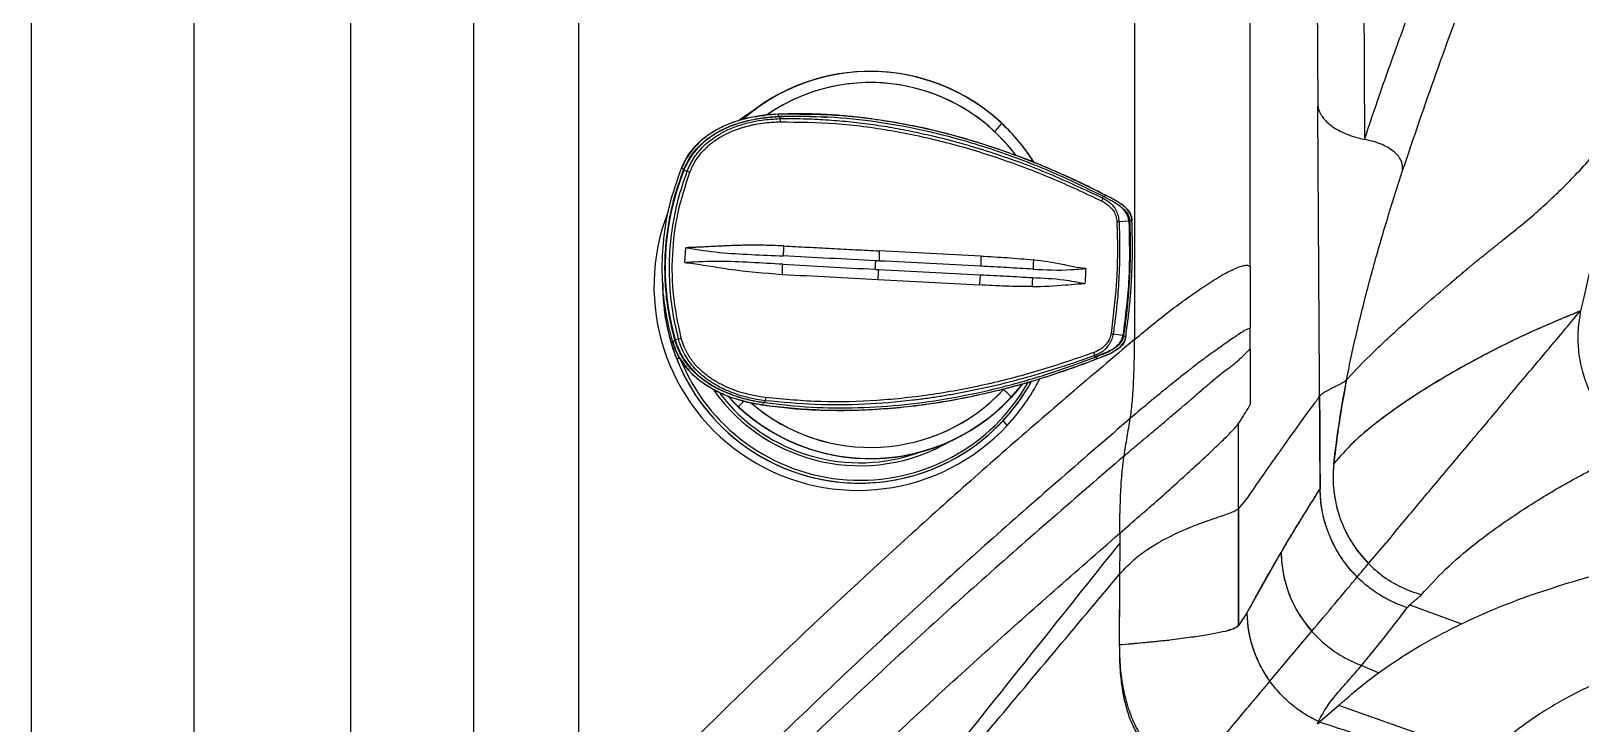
# Model space of a CAD drawing. Extents: x 400 to 501, y 484 to 634.
# Drawn here: x 400.3 to 412.95, y 530.14 to 535.79 of the extents above; entities that cross this region are included whole.
import ezdxf

# ---------------------------------------------------------------- set-up
doc = ezdxf.new("R2010")
doc.units = 0
doc.header["$MEASUREMENT"] = 0
doc.layers.add('1', color=4, linetype='Continuous')
doc.layers.add('DIM', color=3, linetype='Continuous')
doc.layers.add('GEOMETRY', color=3, linetype='Continuous', lineweight=25)

# ---------------------------------------------------------------- blocks, each defined once
blk = doc.blocks.new('2026 GRANDEE')
at = {"layer": '1', "color": 4, "ltscale": 16}
blk.add_line((-50.123, -3), (-50.123, -88.174), dxfattribs=at)
at = {"layer": 'GEOMETRY'}
for p, q in [((-48.791, -86.292), (-48.791, -4.882)), ((-44.237, -61.704), (-44.344, -61.774)), ((-44.017, -61.75), (-44.017, -61.748)), ((-44.012, -61.764), (-44.017, -61.75)), ((-42.203, -61.803), (-42.203, -61.803)), ((-44.797, -62.184), (-44.77, -62.193)), ((-41.38, -62.412), (-41.378, -62.399)), ((-41.378, -62.399), (-41.378, -62.397)), ((-41.167, -62.601), (-41.247, -62.605)), ((-44.788, -62.937), (-44.781, -62.817)), ((-44.869, -63.566), (-44.841, -63.559)), ((-41.295, -63.518), (-41.215, -63.531)), ((-44.856, -63.723), (-44.83, -63.715)), ((-41.447, -63.696), (-41.447, -63.71)), ((-41.447, -63.71), (-41.447, -63.711)), ((-42.126, -64.034), (-42.036, -63.93)), ((-42.034, -63.927), (-42.125, -64.035)), ((-44.435, -64.03), (-44.354, -64.112)), ((-44.354, -64.113), (-44.434, -64.032)), ((-44.139, -64.079), (-44.133, -64.064)), ((-44.139, -64.079), (-44.139, -64.08)), ((-42.125, -64.035), (-42.126, -64.034)), ((-44.354, -64.112), (-44.354, -64.113)), ((-42.16, -64.267), (-42.192, -64.226))]:
    blk.add_line(p, q, dxfattribs=at)
at = {"layer": 'GEOMETRY', "ltscale": 16}
for p, q in [((-47.516, -49.928), (-47.516, -85.557)), ((-40.177, -62.971), (-40.177, -54.253)), ((-41.12, -54.421), (-41.12, -63.564)), ((-46.512, -55.235), (-46.512, -68.185)), ((-45.656, -55.265), (-45.656, -67.042)), ((-39.642, -58.766), (-39.625, -61.665)), ((-39.263, -58.748), (-39.245, -61.933)), ((-39.625, -61.701), (-39.625, -61.665)), ((-39.607, -64.779), (-39.625, -61.701)), ((-39.624, -61.672), (-39.624, -61.701)), ((-40.177, -62.971), (-40.177, -63.472)), ((-40.177, -63.642), (-40.177, -63.472)), ((-40.177, -63.642), (-40.177, -64.096)), ((-39.254, -63.748), (-39.171, -63.667)), ((-39.391, -63.894), (-39.254, -63.748)), ((-39.623, -64.045), (-39.611, -64.028)), ((-40.274, -65.9), (-40.272, -64.249)), ((-40.273, -64.945), (-40.274, -65.9)), ((-40.273, -64.945), (-40.212, -64.875)), ((-41.242, -65.145), (-41.245, -66.056)), ((-39.212, -65.392), (-39.069, -65.222)), ((-39.001, -65.14), (-39.069, -65.222)), ((-40.202, -65.79), (-39.926, -65.299)), ((-41.243, -65.479), (-41.245, -66.056)), ((-38.875, -65.729), (-38.852, -65.737)), ((-38.852, -65.737), (-38.453, -65.883)), ((-40.202, -65.79), (-40.272, -65.896)), ((-40.017, -66.351), (-39.675, -65.944)), ((-39.132, -66.284), (-39.041, -66.22)), ((-39.455, -66.548), (-39.611, -66.685)), ((-38.264, -66.97), (-39.455, -66.548)), ((-39.629, -66.7), (-39.621, -66.68)), ((-39.629, -66.7), (-39.611, -66.685)), ((-39.611, -66.685), (-39.621, -66.68))]:
    blk.add_line(p, q, dxfattribs=at)
at = {"layer": 'GEOMETRY', "flags": 128}
for points in [[(-42.093, -62.057), (-42.16, -61.975), (-42.262, -61.87)], [(-41.141, -62.593), (-41.141, -62.593), (-41.142, -62.593), (-41.144, -62.593), (-41.146, -62.593), (-41.149, -62.593), (-41.153, -62.594), (-41.157, -62.594), (-41.161, -62.594)]]:
    blk.add_lwpolyline(points, dxfattribs=at)
at = {"layer": 'GEOMETRY', "ltscale": 16, "flags": 128}
blk.add_lwpolyline([(-39.132, -66.284), (-39.2, -66.254), (-39.269, -66.223)], dxfattribs=at)
at = {"layer": 'GEOMETRY'}
for centre, radius, start, end in [((-43.279, -62.954), 1.575, 46.9486, 131.2164), ((-43.278, -62.954), 1.575, 46.9485, 131.0244), ((-43.278, -62.954), 1.575, 31.7883, 130.9923), ((-43.278, -62.955), 1.576, 31.9768, 130.7987), ((-43.275, -62.954), 1.484, 46.9479, 124.7525), ((-43.275, -62.954), 1.484, 36.9759, 124.6768), ((-44.112, -61.745), 0.0864, 358.1553, 12.3071), ((-43.791, -61.782), 0.222, 175.4065, 181.9803), ((-42.932, -61.224), 0.931, 316.0395, 321.5026), ((-43.281, -62.957), 1.579, 32.2862, 46.9594), ((-43.28, -62.957), 1.578, 32.3048, 46.9594), ((-42.809, -62.981), 2.141, 158.1553, 195.8529), ((-44.904, -62.432), 0.277, 67.0583, 71.6763), ((-44.844, -62.453), 0.27, 69.1729, 74.0469), ((-41.44, -62.406), 0.0605, 330.1368, 354.9044), ((-41.436, -62.362), 0.0803, 329.3437, 342.5904), ((-43.377, -63.131), 1.664, 158.4726, 316.9918), ((-41.251, -62.991), 0.386, 89.5147, 92.0717), ((-43.365, -63.132), 1.604, 178.8797, 317.0164), ((-43.361, -63.13), 1.608, 179.3574, 201.6372), ((-44.978, -63.208), 0.38, 283.2473, 286.615), ((-44.895, -63.266), 0.298, 280.4002, 284.8222), ((-41.251, -63.084), 0.437, 261.8887, 264.1502), ((-43.365, -63.133), 1.603, 201.5976, 331.1581), ((-43.361, -63.133), 1.58, 201.5974, 330.512), ((-41.508, -63.695), 0.0607, 359.0079, 23.8129), ((-41.506, -63.739), 0.0783, 11.0743, 24.7236), ((-43.361, -63.133), 1.461, 215.3119, 300.4066), ((-43.278, -62.961), 1.576, 226.9534, 322.094), ((-43.278, -62.961), 1.575, 226.9534, 322.0719), ((-43.275, -62.961), 1.484, 229.2149, 317.1352), ((-43.275, -62.961), 1.484, 229.275, 317.0558), ((-43.368, -63.131), 1.606, 317.0405, 331.0567), ((-42.853, -64.708), 0.991, 42.7816, 47.9027), ((-43.379, -63.131), 1.666, 317.0406, 332.8758), ((-43.362, -63.133), 1.437, 217.3949, 290.2512), ((-43.279, -62.961), 1.575, 222.4803, 317.0531), ((-43.278, -62.961), 1.575, 222.5098, 317.0531), ((-44.88, -63.537), 0.78, 312.4577, 317.1077), ((-44.237, -64.073), 0.0891, 341.9275, 355.7238), ((-43.909, -64.07), 0.224, 172.0484, 178.5997)]:
    blk.add_arc(centre, radius, start, end, dxfattribs=at)
at = {"layer": 'GEOMETRY', "ltscale": 16}
for points, knots in [([(-37.479, -63.33), (-37.376, -62.875), (-37.17, -61.962), (-36.814, -60.596), (-36.424, -59.225), (-36.134, -58.316), (-35.988, -57.859)], [0, 0, 0, 0, 0.246376, 0.49506, 0.746216, 1, 1, 1, 1]), ([(-39.245, -61.933), (-39.204, -61.813), (-39.12, -61.562), (-38.986, -61.187), (-38.847, -60.807), (-38.707, -60.432), (-38.566, -60.056), (-38.425, -59.68), (-38.284, -59.304), (-38.191, -59.051), (-38.145, -58.925)], [0, 0, 0, 0, 0.11834, 0.248196, 0.37289, 0.497828, 0.623038, 0.748491, 0.874155, 1, 1, 1, 1]), ([(-38.934, -62.188), (-38.844, -61.923), (-38.662, -61.388), (-38.364, -60.587), (-38.057, -59.776), (-37.856, -59.229), (-37.755, -58.954)], [0, 0, 0, 0, 0.244022, 0.49252, 0.744723, 1, 1, 1, 1]), ([(-39.625, -61.665), (-39.625, -61.665), (-39.625, -61.666), (-39.625, -61.668), (-39.624, -61.67), (-39.624, -61.672), (-39.624, -61.672)], [0, 0, 0, 0, 0.0280821, 0.254245, 0.8869372, 1, 1, 1, 1]), ([(-39.624, -61.672), (-39.621, -61.682), (-39.617, -61.7), (-39.604, -61.725), (-39.588, -61.75), (-39.568, -61.776), (-39.542, -61.801), (-39.507, -61.829), (-39.46, -61.858), (-39.398, -61.888), (-39.327, -61.915), (-39.272, -61.927), (-39.245, -61.933)], [0, 0, 0, 0, 0.090925, 0.16776, 0.239129, 0.33013, 0.41422, 0.49143, 0.622007, 0.742422, 0.869851, 1, 1, 1, 1]), ([(-38.934, -62.188), (-38.934, -62.162), (-38.933, -62.111), (-38.983, -62.049), (-39.043, -62.005), (-39.101, -61.975), (-39.168, -61.95), (-39.219, -61.939), (-39.245, -61.933)], [0, 0, 0, 0, 0.251249, 0.49726, 0.62168, 0.744233, 0.871993, 1, 1, 1, 1]), ([(-39.171, -63.667), (-39.142, -63.638), (-39.083, -63.582), (-38.988, -63.494), (-38.885, -63.402), (-38.75, -63.282), (-38.633, -63.181), (-38.543, -63.105), (-38.516, -63.082), (-38.488, -63.058), (-38.46, -63.035), (-38.432, -63.011), (-38.408, -62.99), (-38.385, -62.972), (-38.365, -62.954), (-38.342, -62.935), (-38.316, -62.914), (-38.287, -62.891), (-38.259, -62.869), (-38.232, -62.847), (-38.204, -62.825), (-38.172, -62.799), (-38.137, -62.771), (-38.073, -62.72), (-37.978, -62.644), (-37.854, -62.539), (-37.729, -62.427), (-37.604, -62.306), (-37.474, -62.172), (-37.383, -62.069), (-37.337, -62.017)], [0, 0, 0, 0, 0.071265, 0.141127, 0.210385, 0.282792, 0.406257, 0.422062, 0.437782, 0.453417, 0.468966, 0.484427, 0.4998, 0.509541, 0.520699, 0.533274, 0.547263, 0.562723, 0.579317, 0.590399, 0.605992, 0.622693, 0.641016, 0.658852, 0.719839, 0.781185, 0.835923, 0.890603, 0.94536, 1, 1, 1, 1]), ([(-39.495, -64.576), (-39.479, -64.446), (-39.446, -64.185), (-39.373, -63.791), (-39.284, -63.395), (-39.18, -62.996), (-39.064, -62.594), (-38.978, -62.325), (-38.934, -62.188)], [0, 0, 0, 0, 0.15908, 0.321749, 0.489048, 0.654771, 0.8245, 1, 1, 1, 1]), ([(-41.12, -63.564), (-41.072, -63.524), (-40.976, -63.444), (-40.832, -63.331), (-40.689, -63.226), (-40.55, -63.129), (-40.441, -63.06), (-40.36, -63.015), (-40.304, -62.987), (-40.256, -62.968), (-40.218, -62.959), (-40.19, -62.959), (-40.181, -62.967), (-40.177, -62.971)], [0, 0, 0, 0, 0.117682, 0.235401, 0.352702, 0.471518, 0.595681, 0.661777, 0.72982, 0.796525, 0.863133, 0.930874, 1, 1, 1, 1]), ([(-37.479, -63.33), (-37.627, -63.392), (-37.924, -63.515), (-38.321, -63.716), (-38.655, -63.906), (-38.929, -64.082), (-39.15, -64.242), (-39.345, -64.405), (-39.445, -64.519), (-39.495, -64.576)], [0, 0, 0, 0, 0.165662, 0.3313973, 0.497775, 0.6229146, 0.748246, 0.8739924, 1, 1, 1, 1]), ([(-37.483, -63.332), (-37.631, -63.393), (-37.927, -63.517), (-38.324, -63.718), (-38.657, -63.907), (-38.93, -64.083), (-39.151, -64.243), (-39.345, -64.405), (-39.445, -64.519), (-39.495, -64.576)], [0, 0, 0, 0, 0.1656537, 0.331392, 0.4977728, 0.6229139, 0.7482455, 0.8739926, 1, 1, 1, 1]), ([(-39.001, -65.14), (-38.961, -65.093), (-38.882, -64.999), (-38.753, -64.845), (-38.615, -64.681), (-38.468, -64.506), (-38.323, -64.333), (-38.182, -64.165), (-38.046, -64.002), (-37.919, -63.851), (-37.803, -63.713), (-37.702, -63.593), (-37.599, -63.47), (-37.523, -63.379), (-37.489, -63.338)], [0, 0, 0, 0, 0.113846, 0.225204, 0.337166, 0.45139, 0.560358, 0.644789, 0.727541, 0.811842, 0.859514, 0.909936, 0.95917, 1, 1, 1, 1]), ([(-37, -64.438), (-37.043, -64.41), (-37.131, -64.354), (-37.245, -64.242), (-37.343, -64.112), (-37.421, -63.966), (-37.474, -63.809), (-37.501, -63.647), (-37.505, -63.485), (-37.487, -63.381), (-37.479, -63.33)], [0, 0, 0, 0, 0.121643, 0.246332, 0.373047, 0.500703, 0.628227, 0.754548, 0.878708, 1, 1, 1, 1]), ([(-40.177, -63.472), (-40.186, -63.475), (-40.205, -63.48), (-40.271, -63.522), (-40.36, -63.584), (-40.454, -63.651), (-40.534, -63.707), (-40.608, -63.763), (-40.69, -63.826), (-40.788, -63.904), (-40.902, -63.997), (-41.029, -64.101), (-41.114, -64.173), (-41.156, -64.209)], [0, 0, 0, 0, 0.109347, 0.220685, 0.341253, 0.465505, 0.531855, 0.598691, 0.66643, 0.733047, 0.822451, 0.912099, 1, 1, 1, 1]), ([(-41.12, -63.564), (-41.471, -63.861), (-42.169, -64.455), (-43.189, -65.37), (-44.184, -66.299), (-44.825, -66.936), (-45.144, -67.253)], [0, 0, 0, 0, 0.25257, 0.503557, 0.752765, 1, 1, 1, 1]), ([(-41.206, -64.515), (-41.198, -64.509), (-41.182, -64.494), (-41.154, -64.471), (-41.122, -64.444), (-41.084, -64.412), (-41.045, -64.379), (-41.011, -64.35), (-40.99, -64.333), (-40.968, -64.314), (-40.938, -64.289), (-40.896, -64.254), (-40.853, -64.217), (-40.811, -64.181), (-40.77, -64.147), (-40.732, -64.115), (-40.696, -64.084), (-40.662, -64.055), (-40.628, -64.025), (-40.591, -63.993), (-40.556, -63.963), (-40.525, -63.937), (-40.499, -63.914), (-40.474, -63.893), (-40.436, -63.862), (-40.393, -63.826), (-40.357, -63.802), (-40.323, -63.777), (-40.29, -63.75), (-40.262, -63.724), (-40.235, -63.699), (-40.211, -63.675), (-40.19, -63.654), (-40.181, -63.647), (-40.177, -63.642)], [0, 0, 0, 0, 0.012939, 0.028239, 0.045916, 0.066012, 0.091742, 0.110895, 0.123381, 0.1271, 0.148686, 0.174627, 0.199261, 0.224688, 0.249948, 0.272879, 0.296504, 0.31824, 0.340568, 0.367134, 0.397303, 0.418712, 0.439362, 0.463872, 0.485702, 0.546263, 0.607604, 0.669644, 0.735845, 0.78768, 0.836789, 0.899169, 0.947026, 1, 1, 1, 1]), ([(-39.611, -64.028), (-39.607, -64.023), (-39.599, -64.013), (-39.573, -63.995), (-39.542, -63.977), (-39.51, -63.96), (-39.48, -63.946), (-39.451, -63.932), (-39.434, -63.923), (-39.426, -63.919)], [0, 0, 0, 0, 0.174393, 0.329472, 0.497635, 0.623162, 0.748823, 0.874462, 1, 1, 1, 1]), ([(-39.391, -63.894), (-39.405, -63.967), (-39.433, -64.119), (-39.468, -64.347), (-39.486, -64.5), (-39.495, -64.576)], [0, 0, 0, 0, 0.326478, 0.670854, 1, 1, 1, 1]), ([(-39.426, -63.919), (-39.419, -63.914), (-39.403, -63.906), (-39.395, -63.898), (-39.391, -63.894)], [0, 0, 0, 0, 0.50022, 1, 1, 1, 1]), ([(-40.272, -64.249), (-40.256, -64.225), (-40.225, -64.176), (-40.193, -64.124), (-40.177, -64.096)], [0, 0, 0, 0, 0.4849778, 1, 1, 1, 1]), ([(-39.934, -64.476), (-39.882, -64.403), (-39.804, -64.293), (-39.71, -64.164), (-39.658, -64.093), (-39.632, -64.058), (-39.623, -64.045)], [0, 0, 0, 0, 0.4999997, 0.7499999, 0.9076529, 1, 1, 1, 1]), ([(-39.611, -64.028), (-39.611, -64.028), (-39.611, -64.028), (-39.611, -64.029), (-39.611, -64.031), (-39.611, -64.039), (-39.611, -64.07), (-39.61, -64.193), (-39.609, -64.435), (-39.608, -64.654), (-39.607, -64.779)], [0, 0, 0, 0, 0.000079, 0.000679, 0.002322, 0.008503, 0.032441, 0.126623, 0.500213, 1, 1, 1, 1]), ([(-41.156, -64.209), (-41.53, -64.532), (-42.277, -65.176), (-43.362, -66.171), (-44.416, -67.182), (-45.092, -67.876), (-45.428, -68.222)], [0, 0, 0, 0, 0.25315, 0.504362, 0.753395, 1, 1, 1, 1]), ([(-41.242, -65.145), (-41.187, -65.097), (-41.078, -65.003), (-40.921, -64.865), (-40.773, -64.733), (-40.637, -64.609), (-40.512, -64.494), (-40.421, -64.407), (-40.359, -64.346), (-40.326, -64.312), (-40.304, -64.289), (-40.29, -64.273), (-40.279, -64.259), (-40.274, -64.252), (-40.272, -64.249)], [0, 0, 0, 0, 0.125763, 0.249573, 0.369026, 0.487338, 0.606234, 0.728026, 0.792609, 0.857441, 0.891582, 0.926112, 0.962306, 1, 1, 1, 1]), ([(-40.212, -64.875), (-40.165, -64.807), (-40.096, -64.706), (-40.015, -64.591), (-39.972, -64.53), (-39.95, -64.499), (-39.939, -64.483), (-39.935, -64.478), (-39.934, -64.476)], [0, 0, 0, 0, 0.5, 0.75, 0.875, 0.961538, 0.986779, 1, 1, 1, 1]), ([(-38.781, -65.647), (-38.718, -65.577), (-38.592, -65.438), (-38.348, -65.23), (-38.066, -65.024), (-37.747, -64.821), (-37.397, -64.622), (-37.132, -64.5), (-37, -64.438)], [0, 0, 0, 0, 0.166818, 0.333943, 0.501105, 0.668042, 0.834308, 1, 1, 1, 1]), ([(-41.206, -64.515), (-41.595, -64.851), (-42.369, -65.52), (-43.496, -66.553), (-44.59, -67.601), (-45.292, -68.322), (-45.641, -68.68)], [0, 0, 0, 0, 0.253181, 0.504368, 0.753366, 1, 1, 1, 1]), ([(-39.495, -64.576), (-39.497, -64.598), (-39.502, -64.644), (-39.502, -64.716), (-39.496, -64.806), (-39.479, -64.909), (-39.447, -65.02), (-39.404, -65.122), (-39.334, -65.253), (-39.261, -65.336), (-39.212, -65.392)], [0, 0, 0, 0, 0.075488, 0.15556, 0.240216, 0.379923, 0.503617, 0.629707, 0.751866, 1, 1, 1, 1]), ([(-39.495, -64.576), (-39.498, -64.605), (-39.503, -64.663), (-39.501, -64.751), (-39.491, -64.837), (-39.473, -64.931), (-39.443, -65.032), (-39.397, -65.137), (-39.341, -65.235), (-39.273, -65.328), (-39.194, -65.413), (-39.089, -65.502), (-38.953, -65.588), (-38.838, -65.627), (-38.781, -65.647)], [0, 0, 0, 0, 0.06296, 0.125245, 0.187382, 0.248241, 0.331674, 0.412891, 0.49191, 0.575554, 0.658134, 0.739671, 0.870492, 1, 1, 1, 1]), ([(-39.607, -64.779), (-39.61, -64.784), (-39.618, -64.797), (-39.63, -64.816), (-39.645, -64.84), (-39.661, -64.864), (-39.674, -64.886), (-39.686, -64.904), (-39.697, -64.922), (-39.714, -64.949), (-39.736, -64.984), (-39.761, -65.025), (-39.794, -65.077), (-39.833, -65.142), (-39.879, -65.22), (-39.91, -65.273), (-39.926, -65.299)], [0, 0, 0, 0, 0.033, 0.0718, 0.1164, 0.172855, 0.216726, 0.244538, 0.278844, 0.322193, 0.406606, 0.482338, 0.563347, 0.709359, 0.853707, 1, 1, 1, 1]), ([(-39.607, -64.779), (-39.66, -64.863), (-39.767, -65.031), (-39.873, -65.21), (-39.926, -65.299)], [0, 0, 0, 0, 0.501263, 1, 1, 1, 1]), ([(-39.304, -65.502), (-39.33, -65.475), (-39.377, -65.425), (-39.436, -65.343), (-39.484, -65.263), (-39.525, -65.178), (-39.558, -65.091), (-39.584, -64.995), (-39.603, -64.891), (-39.605, -64.817), (-39.607, -64.779)], [0, 0, 0, 0, 0.139212, 0.255353, 0.378599, 0.486827, 0.606323, 0.724305, 0.856424, 1, 1, 1, 1]), ([(-38.896, -65.752), (-38.905, -65.749), (-38.923, -65.743), (-38.953, -65.732), (-38.984, -65.719), (-39.018, -65.704), (-39.052, -65.687), (-39.09, -65.667), (-39.137, -65.638), (-39.197, -65.597), (-39.258, -65.547), (-39.317, -65.491), (-39.368, -65.434), (-39.423, -65.363), (-39.475, -65.28), (-39.522, -65.186), (-39.555, -65.098), (-39.579, -65.016), (-39.595, -64.938), (-39.605, -64.859), (-39.606, -64.806), (-39.607, -64.779)], [0, 0, 0, 0, 0.022185, 0.046587, 0.073206, 0.102043, 0.133097, 0.162152, 0.205123, 0.26201, 0.332535, 0.387542, 0.451943, 0.510628, 0.597206, 0.678274, 0.753832, 0.815498, 0.876047, 0.937741, 1, 1, 1, 1]), ([(-41.243, -65.479), (-41.199, -65.433), (-41.133, -65.362), (-41.027, -65.284), (-40.945, -65.231), (-40.861, -65.185), (-40.78, -65.145), (-40.701, -65.109), (-40.617, -65.076), (-40.532, -65.045), (-40.451, -65.017), (-40.382, -64.994), (-40.329, -64.975), (-40.29, -64.958), (-40.279, -64.949), (-40.273, -64.945)], [0, 0, 0, 0, 0.119642, 0.183026, 0.249358, 0.310823, 0.374676, 0.436352, 0.499791, 0.582194, 0.665168, 0.749922, 0.831483, 0.913962, 1, 1, 1, 1]), ([(-46.481, -73.38), (-46.477, -73.244), (-46.47, -72.972), (-46.411, -72.569), (-46.317, -72.172), (-46.189, -71.784), (-46.027, -71.409), (-45.834, -71.048), (-45.614, -70.704), (-45.444, -70.491), (-45.359, -70.384), (-43.987, -68.666), (-42.614, -66.947), (-41.242, -65.229)], [0, 0, 0, 0, 0.124849, 0.249573, 0.374369, 0.499324, 0.624442, 0.749662, 0.874886, 1, 1, 1, 3.021176, 3.021176, 3.021176, 3.021176]), ([(-45.308, -68.993), (-44.987, -68.663), (-44.342, -68), (-43.338, -67.032), (-42.306, -66.076), (-41.597, -65.456), (-41.242, -65.145)], [0, 0, 0, 0, 0.246554, 0.495561, 0.746795, 1, 1, 1, 1]), ([(-39.926, -65.299), (-39.972, -65.378), (-40.064, -65.536), (-40.156, -65.705), (-40.202, -65.79)], [0, 0, 0, 0, 0.4993, 1, 1, 1, 1]), ([(-39.926, -65.299), (-39.922, -65.358), (-39.914, -65.475), (-39.863, -65.645), (-39.786, -65.805), (-39.712, -65.898), (-39.675, -65.944)], [0, 0, 0, 0, 0.250004, 0.500003, 0.750001, 1, 1, 1, 1]), ([(-39.926, -65.299), (-39.923, -65.349), (-39.917, -65.448), (-39.88, -65.594), (-39.822, -65.734), (-39.744, -65.863), (-39.648, -65.979), (-39.534, -66.08), (-39.408, -66.164), (-39.315, -66.204), (-39.269, -66.223)], [0, 0, 0, 0, 0.125002, 0.250002, 0.375001, 0.5, 0.624999, 0.749998, 0.874998, 1, 1, 1, 1]), ([(-37.883, -65.647), (-37.77, -65.61), (-37.544, -65.534), (-37.175, -65.437), (-36.911, -65.384), (-36.778, -65.357)], [0, 0, 0, 0, 0.331976, 0.665568, 1, 1, 1, 1]), ([(-45.359, -70.384), (-45.033, -69.996), (-44.37, -69.205), (-43.358, -67.999), (-42.312, -66.753), (-41.603, -65.908), (-41.243, -65.479)], [0, 0, 0, 0, 0.237503, 0.483333, 0.737496, 1, 1, 1, 1]), ([(-39.304, -65.502), (-39.289, -65.484), (-39.275, -65.467), (-39.258, -65.447), (-39.258, -65.446), (-39.257, -65.445), (-39.249, -65.436), (-39.233, -65.417), (-39.219, -65.4), (-39.212, -65.392)], [0, 0, 0, 0, 0.513515, 0.513782, 0.516004, 0.522279, 0.546184, 0.762927, 1, 1, 1, 1]), ([(-39.675, -65.944), (-39.612, -65.869), (-39.518, -65.757), (-39.406, -65.624), (-39.349, -65.555), (-39.318, -65.519), (-39.308, -65.507), (-39.304, -65.502)], [0, 0, 0, 0, 0.5, 0.75, 0.916687, 0.968765, 1, 1, 1, 1]), ([(-38.896, -65.752), (-38.893, -65.748), (-38.887, -65.74), (-38.879, -65.733), (-38.875, -65.729)], [0, 0, 0, 0, 0.464738, 1, 1, 1, 1]), ([(-38.781, -65.647), (-38.785, -65.652), (-38.794, -65.661), (-38.809, -65.674), (-38.826, -65.688), (-38.844, -65.702), (-38.861, -65.716), (-38.87, -65.725), (-38.875, -65.729)], [0, 0, 0, 0, 0.155275, 0.31696, 0.493604, 0.67444, 0.843052, 1, 1, 1, 1]), ([(-38.453, -65.883), (-38.363, -65.841), (-38.183, -65.758), (-37.984, -65.684), (-37.883, -65.647)], [0, 0, 0, 0, 0.497776, 1, 1, 1, 1]), ([(-40.017, -66.351), (-40.044, -66.309), (-40.099, -66.224), (-40.156, -66.085), (-40.193, -65.939), (-40.199, -65.84), (-40.202, -65.79)], [0, 0, 0, 0, 0.249999, 0.499998, 0.749997, 1, 1, 1, 1]), ([(-39.621, -66.68), (-39.663, -66.658), (-39.746, -66.615), (-39.858, -66.529), (-39.958, -66.43), (-40.043, -66.318), (-40.112, -66.195), (-40.162, -66.065), (-40.194, -65.929), (-40.2, -65.836), (-40.202, -65.79)], [0, 0, 0, 0, 0.125001, 0.250001, 0.375, 0.5, 0.625, 0.749999, 0.874999, 1, 1, 1, 1]), ([(-39.269, -66.223), (-39.203, -66.144), (-39.073, -65.984), (-38.955, -65.829), (-38.896, -65.752)], [0, 0, 0, 0, 0.497963, 1, 1, 1, 1]), ([(-34.9, -65.819), (-35.071, -65.832), (-35.415, -65.857), (-35.895, -65.928), (-36.348, -66.021), (-36.769, -66.137), (-37.157, -66.276), (-37.507, -66.435), (-37.823, -66.614), (-37.999, -66.749), (-38.087, -66.817)], [0, 0, 0, 0, 0.122478, 0.245718, 0.369693, 0.494384, 0.619777, 0.745851, 0.8726, 1, 1, 1, 1]), ([(-40.274, -65.9), (-40.279, -65.904), (-40.288, -65.913), (-40.318, -65.926), (-40.368, -65.942), (-40.448, -65.96), (-40.566, -65.981), (-40.709, -66.001), (-40.873, -66.021), (-41.054, -66.04), (-41.181, -66.051), (-41.245, -66.056)], [0, 0, 0, 0, 0.076745, 0.155218, 0.23502, 0.358173, 0.483863, 0.610885, 0.73863, 0.867653, 1, 1, 1, 1]), ([(-40.274, -65.9), (-40.279, -65.905), (-40.288, -65.913), (-40.319, -65.927), (-40.345, -65.936), (-40.367, -65.942), (-40.369, -65.942)], [0, 0, 0, 0, 0.319629, 0.637016, 0.954897, 1, 1, 1, 1]), ([(-39.041, -66.22), (-38.951, -66.161), (-38.77, -66.042), (-38.559, -65.936), (-38.453, -65.883)], [0, 0, 0, 0, 0.499124, 1, 1, 1, 1]), ([(-40.841, -66.018), (-40.847, -66.019), (-40.91, -66.026), (-41.047, -66.039), (-41.179, -66.05), (-41.245, -66.056)], [0, 0, 0, 0, 0.051292, 0.522185, 1, 1, 1, 1]), ([(-41.245, -66.056), (-41.244, -66.118), (-41.241, -66.238), (-41.217, -66.411), (-41.176, -66.571), (-41.116, -66.718), (-41.039, -66.851), (-40.943, -66.97), (-40.829, -67.076), (-40.741, -67.132), (-40.696, -67.161)], [0, 0, 0, 0, 0.143413, 0.277035, 0.403829, 0.524523, 0.642303, 0.758653, 0.877316, 1, 1, 1, 1]), ([(-41.245, -66.056), (-41.244, -66.117), (-41.243, -66.236), (-41.226, -66.408), (-41.194, -66.558), (-41.15, -66.686), (-41.096, -66.793), (-41.027, -66.892), (-40.946, -66.98), (-40.852, -67.059), (-40.749, -67.13), (-40.636, -67.196), (-40.505, -67.262), (-40.352, -67.329), (-40.178, -67.397), (-40.058, -67.44), (-39.997, -67.462)], [0, 0, 0, 0, 0.0884697, 0.171591, 0.2507717, 0.3094785, 0.3671647, 0.4245822, 0.4826243, 0.5403135, 0.6028649, 0.6631706, 0.7297968, 0.8152974, 0.9052216, 1, 1, 1, 1]), ([(-39.621, -66.68), (-39.598, -66.638), (-39.551, -66.553), (-39.46, -66.44), (-39.363, -66.331), (-39.3, -66.259), (-39.269, -66.223)], [0, 0, 0, 0, 0.25044, 0.500545, 0.749479, 1, 1, 1, 1]), ([(-40.692, -67.156), (-40.629, -67.081), (-40.505, -66.933), (-40.339, -66.735), (-40.207, -66.578), (-40.119, -66.473), (-40.076, -66.422), (-40.052, -66.393), (-40.028, -66.365), (-40.017, -66.351)], [0, 0, 0, 0, 0.1277811, 0.249611, 0.3701999, 0.4958858, 0.6640678, 0.8348347, 1, 1, 1, 1]), ([(-39.455, -66.548), (-39.454, -66.547), (-39.453, -66.546), (-39.449, -66.543), (-39.437, -66.532), (-39.412, -66.511), (-39.364, -66.469), (-39.273, -66.391), (-39.189, -66.327), (-39.132, -66.284)], [0, 0, 0, 0, 0.0038243, 0.0110226, 0.0355409, 0.1250648, 0.250972, 0.5025479, 1, 1, 1, 1]), ([(-36.403, -66.508), (-36.492, -66.532), (-36.722, -66.595), (-37.055, -66.72), (-37.402, -66.879), (-37.714, -67.059), (-37.887, -67.194), (-37.974, -67.262)], [0, 0, 0, 0, 0.135286, 0.349705, 0.56531, 0.782091, 1, 1, 1, 1]), ([(-38.396, -67.086), (-38.594, -67.02), (-38.999, -66.886), (-39.404, -66.753), (-39.611, -66.685)], [0, 0, 0, 0, 0.489341, 1, 1, 1, 1])]:
    blk.add_open_spline(points, degree=3, knots=knots, dxfattribs=at)
at = {"layer": 'GEOMETRY'}
for points, knots in [([(-44.817, -62.169), (-44.8, -62.133), (-44.766, -62.06), (-44.688, -61.968), (-44.596, -61.891), (-44.492, -61.83), (-44.38, -61.786), (-44.227, -61.743), (-44.107, -61.733), (-44.028, -61.726)], [0, 0, 0, 0, 0.125364, 0.250618, 0.375619, 0.500733, 0.625628, 0.750562, 1, 1, 1, 1]), ([(-44.027, -61.728), (-44.077, -61.731), (-44.167, -61.737), (-44.286, -61.761), (-44.376, -61.787), (-44.452, -61.816), (-44.534, -61.855), (-44.632, -61.918), (-44.716, -62), (-44.779, -62.088), (-44.803, -62.142), (-44.816, -62.17)], [0, 0, 0, 0, 0.156744, 0.283216, 0.379441, 0.449922, 0.5401, 0.661698, 0.814867, 0.903449, 1, 1, 1, 1]), ([(-44.797, -62.177), (-44.779, -62.141), (-44.748, -62.074), (-44.682, -61.995), (-44.617, -61.936), (-44.551, -61.89), (-44.482, -61.852), (-44.396, -61.814), (-44.291, -61.782), (-44.163, -61.757), (-44.073, -61.751), (-44.026, -61.748)], [0, 0, 0, 0, 0.12885, 0.236202, 0.326267, 0.409989, 0.495106, 0.579884, 0.713175, 0.846094, 1, 1, 1, 1]), ([(-44.017, -61.748), (-44.064, -61.751), (-44.16, -61.758), (-44.282, -61.783), (-44.382, -61.813), (-44.456, -61.843), (-44.534, -61.883), (-44.614, -61.937), (-44.69, -62.008), (-44.753, -62.09), (-44.782, -62.152), (-44.797, -62.184)], [0, 0, 0, 0, 0.1490812, 0.3059578, 0.3942979, 0.4788401, 0.5602316, 0.6736458, 0.7827215, 0.8893083, 1, 1, 1, 1]), ([(-44.77, -62.193), (-44.766, -62.184), (-44.758, -62.164), (-44.744, -62.135), (-44.727, -62.104), (-44.707, -62.072), (-44.676, -62.031), (-44.635, -61.986), (-44.585, -61.943), (-44.54, -61.911), (-44.499, -61.886), (-44.457, -61.864), (-44.413, -61.843), (-44.365, -61.825), (-44.315, -61.809), (-44.247, -61.791), (-44.147, -61.771), (-44.062, -61.767), (-44.012, -61.764)], [0, 0, 0, 0, 0.0323399, 0.0676143, 0.1058228, 0.146961, 0.1910315, 0.2733729, 0.3441789, 0.4034439, 0.45116, 0.502431, 0.5555986, 0.6106733, 0.6676446, 0.7265135, 0.8370777, 1, 1, 1, 1]), ([(-44.748, -62.2), (-44.736, -62.172), (-44.714, -62.122), (-44.673, -62.065), (-44.644, -62.031), (-44.626, -62.013), (-44.612, -61.999), (-44.591, -61.979), (-44.559, -61.954), (-44.524, -61.929), (-44.499, -61.914), (-44.483, -61.905), (-44.466, -61.896), (-44.433, -61.879), (-44.39, -61.86), (-44.354, -61.848), (-44.332, -61.84), (-44.317, -61.836), (-44.3, -61.831), (-44.274, -61.824), (-44.244, -61.816), (-44.196, -61.807), (-44.12, -61.795), (-44.053, -61.792), (-44.013, -61.79)], [0, 0, 0, 0, 0.102946, 0.181623, 0.235979, 0.254017, 0.265956, 0.303111, 0.352165, 0.400166, 0.447134, 0.448707, 0.461785, 0.514812, 0.571845, 0.62035, 0.640541, 0.652342, 0.670413, 0.701308, 0.741807, 0.775993, 0.865222, 1, 1, 1, 1]), ([(-44.028, -61.726), (-43.874, -61.726), (-43.567, -61.725), (-43.109, -61.782), (-42.655, -61.878), (-42.21, -62.014), (-41.776, -62.181), (-41.498, -62.318), (-41.359, -62.386)], [0, 0, 0, 0, 0.165382, 0.331323, 0.49803, 0.665364, 0.832903, 1, 1, 1, 1]), ([(-41.359, -62.388), (-41.435, -62.349), (-41.572, -62.28), (-41.758, -62.197), (-41.904, -62.135), (-42.027, -62.087), (-42.181, -62.03), (-42.377, -61.964), (-42.639, -61.888), (-42.918, -61.822), (-43.151, -61.782), (-43.322, -61.759), (-43.452, -61.744), (-43.618, -61.731), (-43.813, -61.723), (-43.954, -61.726), (-44.027, -61.728)], [0, 0, 0, 0, 0.092196, 0.165435, 0.219706, 0.263261, 0.307715, 0.397265, 0.487163, 0.601567, 0.707149, 0.74163, 0.788594, 0.848311, 0.920788, 1, 1, 1, 1]), ([(-44.026, -61.748), (-43.909, -61.744), (-43.778, -61.74), (-43.649, -61.752), (-43.635, -61.753)], [0, 0, 0, 0, 0.894391, 1, 1, 1, 1]), ([(-41.378, -62.397), (-41.532, -62.322), (-41.841, -62.172), (-42.324, -61.995), (-42.785, -61.867), (-43.217, -61.788), (-43.617, -61.746), (-43.884, -61.747), (-44.017, -61.748)], [0, 0, 0, 0, 0.187062, 0.3746434, 0.5618775, 0.7084297, 0.8544129, 1, 1, 1, 1]), ([(-44.013, -61.79), (-43.861, -61.792), (-43.557, -61.795), (-43.104, -61.856), (-42.658, -61.952), (-42.222, -62.084), (-41.796, -62.243), (-41.524, -62.372), (-41.388, -62.436)], [0, 0, 0, 0, 0.166575, 0.333185, 0.499837, 0.666527, 0.833251, 1, 1, 1, 1]), ([(-44.012, -61.764), (-43.95, -61.764), (-43.825, -61.763), (-43.64, -61.772), (-43.457, -61.787), (-43.276, -61.808), (-43.097, -61.836), (-42.921, -61.87), (-42.644, -61.932), (-42.272, -62.039), (-41.814, -62.207), (-41.524, -62.344), (-41.38, -62.412)], [0, 0, 0, 0, 0.068383, 0.136054, 0.203067, 0.26946, 0.33526, 0.400486, 0.465146, 0.646215, 0.824646, 1, 1, 1, 1]), ([(-44.891, -63.578), (-44.912, -63.491), (-44.955, -63.317), (-44.978, -63.049), (-44.969, -62.765), (-44.922, -62.467), (-44.852, -62.269), (-44.817, -62.169)], [0, 0, 0, 0, 0.186997, 0.373901, 0.560651, 0.780477, 1, 1, 1, 1]), ([(-44.87, -63.572), (-44.887, -63.503), (-44.919, -63.374), (-44.945, -63.179), (-44.954, -62.991), (-44.947, -62.816), (-44.928, -62.656), (-44.9, -62.506), (-44.859, -62.345), (-44.818, -62.236), (-44.797, -62.177)], [0, 0, 0, 0, 0.1492973, 0.2819075, 0.4136689, 0.54698, 0.6499632, 0.7541526, 0.8687818, 1, 1, 1, 1]), ([(-44.841, -63.559), (-44.859, -63.483), (-44.893, -63.333), (-44.915, -63.105), (-44.916, -62.878), (-44.893, -62.649), (-44.847, -62.419), (-44.796, -62.269), (-44.77, -62.193)], [0, 0, 0, 0, 0.16769, 0.332135, 0.49348, 0.658078, 0.826864, 1, 1, 1, 1]), ([(-44.819, -63.554), (-44.843, -63.442), (-44.891, -63.217), (-44.896, -62.871), (-44.855, -62.528), (-44.784, -62.309), (-44.748, -62.2)], [0, 0, 0, 0, 0.249998, 0.499994, 0.750007, 1, 1, 1, 1]), ([(-41.388, -62.436), (-41.37, -62.446), (-41.334, -62.467), (-41.295, -62.509), (-41.271, -62.557), (-41.267, -62.589), (-41.265, -62.605)], [0, 0, 0, 0, 0.281724, 0.560129, 0.779527, 1, 1, 1, 1]), ([(-41.38, -62.412), (-41.357, -62.425), (-41.314, -62.45), (-41.274, -62.503), (-41.253, -62.555), (-41.249, -62.588), (-41.247, -62.605)], [0, 0, 0, 0, 0.322452, 0.598474, 0.799025, 1, 1, 1, 1]), ([(-41.167, -62.601), (-41.168, -62.59), (-41.171, -62.567), (-41.191, -62.524), (-41.235, -62.477), (-41.303, -62.436), (-41.352, -62.411), (-41.378, -62.397)], [0, 0, 0, 0, 0.108695, 0.221767, 0.46133, 0.720722, 1, 1, 1, 1]), ([(-41.142, -62.593), (-41.144, -62.582), (-41.146, -62.56), (-41.166, -62.516), (-41.212, -62.469), (-41.283, -62.427), (-41.334, -62.4), (-41.361, -62.387)], [0, 0, 0, 0, 0.103435, 0.213574, 0.452063, 0.713734, 1, 1, 1, 1]), ([(-41.359, -62.386), (-41.331, -62.401), (-41.285, -62.424), (-41.226, -62.46), (-41.183, -62.496), (-41.151, -62.539), (-41.144, -62.575), (-41.141, -62.593)], [0, 0, 0, 0, 0.29688, 0.498166, 0.65497, 0.827543, 1, 1, 1, 1]), ([(-41.284, -62.449), (-41.283, -62.45), (-41.262, -62.461), (-41.229, -62.482), (-41.192, -62.517), (-41.168, -62.553), (-41.164, -62.579), (-41.161, -62.594)], [0, 0, 0, 0, 0.018771, 0.361158, 0.592352, 0.777817, 1, 1, 1, 1]), ([(-41.265, -62.605), (-41.262, -62.69), (-41.258, -62.86), (-41.269, -63.165), (-41.296, -63.383), (-41.312, -63.516)], [0, 0, 0, 0, 0.280023, 0.560051, 1, 1, 1, 1]), ([(-41.247, -62.605), (-41.246, -62.642), (-41.242, -62.726), (-41.242, -62.865), (-41.246, -63.037), (-41.258, -63.218), (-41.276, -63.384), (-41.289, -63.478), (-41.295, -63.518)], [0, 0, 0, 0, 0.122705, 0.274469, 0.455296, 0.686948, 0.868512, 1, 1, 1, 1]), ([(-41.167, -62.601), (-41.163, -62.756), (-41.156, -63.068), (-41.196, -63.376), (-41.215, -63.531)], [0, 0, 0, 0, 0.499974, 1, 1, 1, 1]), ([(-41.161, -62.594), (-41.16, -62.613), (-41.158, -62.663), (-41.157, -62.736), (-41.156, -62.813), (-41.157, -62.886), (-41.158, -62.958), (-41.161, -63.03), (-41.164, -63.092), (-41.168, -63.151), (-41.172, -63.206), (-41.177, -63.258), (-41.182, -63.309), (-41.188, -63.366), (-41.196, -63.431), (-41.204, -63.49), (-41.209, -63.525), (-41.211, -63.538)], [0, 0, 0, 0, 0.059485, 0.15873, 0.233382, 0.302496, 0.388157, 0.463013, 0.529134, 0.587313, 0.6493, 0.703804, 0.753639, 0.811722, 0.885809, 0.959239, 1, 1, 1, 1]), ([(-41.193, -63.547), (-41.186, -63.497), (-41.173, -63.407), (-41.16, -63.285), (-41.152, -63.192), (-41.146, -63.098), (-41.14, -62.977), (-41.136, -62.803), (-41.14, -62.669), (-41.142, -62.593)], [0, 0, 0, 0, 0.158167, 0.28549, 0.381951, 0.452489, 0.579894, 0.762402, 1, 1, 1, 1]), ([(-44.77, -62.818), (-44.772, -62.817), (-44.776, -62.817), (-44.78, -62.817), (-44.781, -62.817)], [0, 0, 0, 0, 0.5, 1, 1, 1, 1]), ([(-43.983, -62.802), (-44.013, -62.801), (-44.087, -62.798), (-44.173, -62.796), (-44.242, -62.796), (-44.283, -62.797), (-44.326, -62.797), (-44.372, -62.799), (-44.42, -62.8), (-44.47, -62.802), (-44.523, -62.805), (-44.579, -62.808), (-44.635, -62.811), (-44.686, -62.813), (-44.722, -62.815), (-44.744, -62.816), (-44.756, -62.816), (-44.764, -62.816), (-44.768, -62.817), (-44.77, -62.818)], [0, 0, 0, 0, 0.117485, 0.278063, 0.327165, 0.37919, 0.434161, 0.492128, 0.553176, 0.617395, 0.68342, 0.754847, 0.831571, 0.898216, 0.948337, 0.969626, 0.982103, 0.993555, 1, 1, 1, 1]), ([(-44.77, -62.818), (-44.683, -62.832), (-44.509, -62.859), (-44.249, -62.872), (-44.075, -62.88), (-43.988, -62.884)], [0, 0, 0, 0, 0.338238, 0.670377, 1, 1, 1, 1]), ([(-43.983, -62.802), (-43.983, -62.81), (-43.984, -62.825), (-43.985, -62.847), (-43.987, -62.867), (-43.988, -62.878), (-43.988, -62.884)], [0, 0, 0, 0, 0.247871, 0.499983, 0.752103, 1, 1, 1, 1]), ([(-43.983, -62.802), (-43.918, -62.806), (-43.788, -62.812), (-43.593, -62.822), (-43.398, -62.833), (-43.268, -62.839), (-43.203, -62.842)], [0, 0, 0, 0, 0.250062, 0.50009, 0.750073, 1, 1, 1, 1]), ([(-44.788, -62.937), (-44.786, -62.937), (-44.782, -62.937), (-44.778, -62.937), (-44.776, -62.937)], [0, 0, 0, 0, 0.5, 1, 1, 1, 1]), ([(-43.991, -62.952), (-44.078, -62.947), (-44.252, -62.937), (-44.512, -62.923), (-44.688, -62.933), (-44.776, -62.937)], [0, 0, 0, 0, 0.329609, 0.661729, 1, 1, 1, 1]), ([(-44.776, -62.937), (-44.776, -62.938), (-44.773, -62.939), (-44.769, -62.94), (-44.654, -62.953), (-44.398, -63.002), (-44.14, -63.023), (-43.995, -63.034)], [0, 0, 0, 0, 0.001554, 0.010271, 0.017605, 0.445663, 1, 1, 1, 1]), ([(-43.995, -63.034), (-43.994, -63.027), (-43.993, -63.012), (-43.992, -62.99), (-43.992, -62.97), (-43.992, -62.958), (-43.991, -62.952)], [0, 0, 0, 0, 0.247915, 0.499992, 0.752096, 1, 1, 1, 1]), ([(-43.991, -62.952), (-43.866, -62.959), (-43.614, -62.972), (-43.362, -62.986), (-43.236, -62.992)], [0, 0, 0, 0, 0.4989225, 1, 1, 1, 1]), ([(-43.232, -62.923), (-43.358, -62.917), (-43.61, -62.903), (-43.862, -62.89), (-43.988, -62.884)], [0, 0, 0, 0, 0.500057, 1, 1, 1, 1]), ([(-43.236, -62.992), (-43.236, -62.987), (-43.235, -62.977), (-43.233, -62.958), (-43.233, -62.938), (-43.232, -62.928), (-43.232, -62.923)], [0, 0, 0, 0, 0.250241, 0.499995, 0.749751, 1, 1, 1, 1]), ([(-43.206, -62.925), (-43.21, -62.924), (-43.219, -62.924), (-43.228, -62.923), (-43.232, -62.923)], [0, 0, 0, 0, 0.4999992, 1, 1, 1, 1]), ([(-43.203, -62.842), (-43.203, -62.85), (-43.204, -62.865), (-43.205, -62.887), (-43.205, -62.907), (-43.205, -62.919), (-43.206, -62.925)], [0, 0, 0, 0, 0.247841, 0.499996, 0.752155, 1, 1, 1, 1]), ([(-42.375, -62.968), (-42.513, -62.961), (-42.789, -62.946), (-43.067, -62.932), (-43.206, -62.925)], [0, 0, 0, 0, 0.499962, 1, 1, 1, 1]), ([(-42.374, -62.885), (-42.512, -62.878), (-42.787, -62.864), (-43.064, -62.849), (-43.203, -62.842)], [0, 0, 0, 0, 0.499872, 1, 1, 1, 1]), ([(-42.374, -62.885), (-42.375, -62.893), (-42.375, -62.908), (-42.376, -62.93), (-42.376, -62.951), (-42.375, -62.963), (-42.375, -62.968)], [0, 0, 0, 0, 0.247844, 0.500004, 0.752163, 1, 1, 1, 1]), ([(-41.949, -62.991), (-42.02, -62.987), (-42.161, -62.979), (-42.303, -62.972), (-42.375, -62.968)], [0, 0, 0, 0, 0.499886, 1, 1, 1, 1]), ([(-42.374, -62.885), (-42.302, -62.889), (-42.159, -62.896), (-42.016, -62.909), (-41.945, -62.916)], [0, 0, 0, 0, 0.500184, 1, 1, 1, 1]), ([(-41.945, -62.916), (-41.946, -62.93), (-41.949, -62.957), (-41.949, -62.979), (-41.949, -62.991)], [0, 0, 0, 0, 0.500027, 1, 1, 1, 1]), ([(-41.522, -62.987), (-41.523, -62.987), (-41.525, -62.986), (-41.533, -62.986), (-41.596, -62.979), (-41.732, -62.944), (-41.866, -62.927), (-41.945, -62.916)], [0, 0, 0, 0, 0.001607, 0.01565, 0.05589, 0.446078, 1, 1, 1, 1]), ([(-43.995, -63.034), (-43.865, -63.041), (-43.605, -63.055), (-43.345, -63.069), (-43.215, -63.076)], [0, 0, 0, 0, 0.499987, 1, 1, 1, 1]), ([(-43.236, -62.992), (-43.231, -62.993), (-43.222, -62.993), (-43.213, -62.994), (-43.209, -62.994)], [0, 0, 0, 0, 0.591867, 1, 1, 1, 1]), ([(-43.209, -62.994), (-43.21, -62.999), (-43.211, -63.011), (-43.212, -63.031), (-43.214, -63.053), (-43.214, -63.069), (-43.215, -63.076)], [0, 0, 0, 0, 0.247848, 0.500009, 0.752163, 1, 1, 1, 1]), ([(-43.215, -63.076), (-43.076, -63.084), (-42.8, -63.098), (-42.524, -63.113), (-42.387, -63.12)], [0, 0, 0, 0, 0.500128, 1, 1, 1, 1]), ([(-43.209, -62.994), (-43.07, -63.001), (-42.793, -63.016), (-42.517, -63.03), (-42.378, -63.037)], [0, 0, 0, 0, 0.5000382, 1, 1, 1, 1]), ([(-42.378, -63.037), (-42.379, -63.043), (-42.381, -63.054), (-42.383, -63.075), (-42.385, -63.097), (-42.386, -63.112), (-42.387, -63.12)], [0, 0, 0, 0, 0.24784, 0.500001, 0.75216, 1, 1, 1, 1]), ([(-42.378, -63.037), (-42.307, -63.041), (-42.164, -63.048), (-42.023, -63.056), (-41.953, -63.06)], [0, 0, 0, 0, 0.5022922, 1, 1, 1, 1]), ([(-41.953, -63.06), (-41.954, -63.071), (-41.956, -63.094), (-41.956, -63.121), (-41.956, -63.134)], [0, 0, 0, 0, 0.499972, 1, 1, 1, 1]), ([(-41.953, -63.06), (-41.867, -63.064), (-41.725, -63.07), (-41.585, -63.097), (-41.529, -63.108)], [0, 0, 0, 0, 0.600626, 1, 1, 1, 1]), ([(-41.949, -62.991), (-41.846, -62.997), (-41.713, -63.004), (-41.574, -62.99), (-41.536, -62.987), (-41.526, -62.987), (-41.523, -62.987), (-41.523, -62.987), (-41.523, -62.987), (-41.522, -62.987), (-41.522, -62.987)], [0, 0, 0, 0, 0.730021, 0.931374, 0.982115, 0.995104, 0.998552, 0.999523, 0.999822, 1, 1, 1, 1]), ([(-41.523, -63.108), (-41.522, -63.088), (-41.519, -63.048), (-41.517, -63.008), (-41.516, -62.988)], [0, 0, 0, 0, 0.5, 1, 1, 1, 1]), ([(-41.516, -62.988), (-41.517, -62.988), (-41.52, -62.988), (-41.521, -62.987), (-41.522, -62.987)], [0, 0, 0, 0, 0.486281, 1, 1, 1, 1]), ([(-41.956, -63.134), (-42.028, -63.134), (-42.171, -63.132), (-42.315, -63.124), (-42.387, -63.12)], [0, 0, 0, 0, 0.499816, 1, 1, 1, 1]), ([(-41.956, -63.134), (-41.866, -63.131), (-41.742, -63.127), (-41.607, -63.113), (-41.558, -63.11), (-41.54, -63.109), (-41.535, -63.109), (-41.531, -63.109), (-41.529, -63.108), (-41.529, -63.108)], [0, 0, 0, 0, 0.6327175, 0.8600187, 0.9582315, 0.9759198, 0.9859861, 0.994959, 1, 1, 1, 1]), ([(-41.529, -63.108), (-41.528, -63.108), (-41.526, -63.108), (-41.524, -63.108), (-41.523, -63.108)], [0, 0, 0, 0, 0.5, 1, 1, 1, 1]), ([(-44.891, -63.572), (-44.883, -63.598), (-44.868, -63.647), (-44.825, -63.73), (-44.767, -63.808), (-44.699, -63.875), (-44.633, -63.926), (-44.555, -63.974), (-44.449, -64.024), (-44.31, -64.072), (-44.204, -64.091), (-44.146, -64.101)], [0, 0, 0, 0, 0.083582, 0.159319, 0.287217, 0.383993, 0.454648, 0.545015, 0.666106, 0.817745, 1, 1, 1, 1]), ([(-44.152, -64.101), (-44.23, -64.086), (-44.348, -64.064), (-44.497, -64.005), (-44.603, -63.949), (-44.7, -63.878), (-44.784, -63.792), (-44.851, -63.692), (-44.878, -63.616), (-44.891, -63.578)], [0, 0, 0, 0, 0.249439, 0.374374, 0.499269, 0.624382, 0.749383, 0.874636, 1, 1, 1, 1]), ([(-44.148, -64.08), (-44.201, -64.071), (-44.306, -64.052), (-44.456, -64.001), (-44.571, -63.943), (-44.653, -63.885), (-44.712, -63.835), (-44.771, -63.77), (-44.83, -63.683), (-44.856, -63.611), (-44.87, -63.572)], [0, 0, 0, 0, 0.17485, 0.341369, 0.507871, 0.585761, 0.664774, 0.756608, 0.867235, 1, 1, 1, 1]), ([(-44.869, -63.566), (-44.858, -63.599), (-44.835, -63.664), (-44.78, -63.752), (-44.712, -63.831), (-44.628, -63.901), (-44.529, -63.962), (-44.426, -64.008), (-44.325, -64.042), (-44.232, -64.065), (-44.17, -64.075), (-44.139, -64.08)], [0, 0, 0, 0, 0.111062, 0.219204, 0.328203, 0.441569, 0.564531, 0.695225, 0.799838, 0.902243, 1, 1, 1, 1]), ([(-44.133, -64.064), (-44.156, -64.061), (-44.197, -64.055), (-44.255, -64.043), (-44.318, -64.028), (-44.395, -64.003), (-44.482, -63.966), (-44.578, -63.913), (-44.656, -63.854), (-44.721, -63.788), (-44.765, -63.731), (-44.799, -63.674), (-44.821, -63.624), (-44.834, -63.587), (-44.839, -63.566), (-44.841, -63.559)], [0, 0, 0, 0, 0.074985, 0.134312, 0.193905, 0.285963, 0.397621, 0.499195, 0.639231, 0.715851, 0.796821, 0.872876, 0.932097, 0.974477, 1, 1, 1, 1]), ([(-44.131, -64.039), (-44.204, -64.026), (-44.292, -64.011), (-44.391, -63.977), (-44.433, -63.96), (-44.474, -63.941), (-44.514, -63.92), (-44.542, -63.904), (-44.57, -63.886), (-44.597, -63.868), (-44.634, -63.839), (-44.664, -63.812), (-44.689, -63.787), (-44.709, -63.765), (-44.728, -63.741), (-44.741, -63.722), (-44.752, -63.706), (-44.761, -63.691), (-44.772, -63.673), (-44.782, -63.652), (-44.801, -63.613), (-44.811, -63.58), (-44.819, -63.554)], [0, 0, 0, 0, 0.249268, 0.299695, 0.350279, 0.40102, 0.451911, 0.502954, 0.508253, 0.563574, 0.611527, 0.665189, 0.698135, 0.73144, 0.765108, 0.79914, 0.811495, 0.829963, 0.856186, 0.882496, 0.908806, 1, 1, 1, 1]), ([(-41.312, -63.516), (-41.315, -63.53), (-41.322, -63.561), (-41.351, -63.607), (-41.396, -63.646), (-41.433, -63.662), (-41.452, -63.671)], [0, 0, 0, 0, 0.189796, 0.444631, 0.713682, 1, 1, 1, 1]), ([(-41.295, -63.518), (-41.299, -63.533), (-41.305, -63.564), (-41.325, -63.602), (-41.346, -63.631), (-41.364, -63.648), (-41.394, -63.673), (-41.423, -63.685), (-41.447, -63.696)], [0, 0, 0, 0, 0.191715, 0.382753, 0.51862, 0.620936, 0.677461, 1, 1, 1, 1]), ([(-41.447, -63.711), (-41.427, -63.703), (-41.392, -63.69), (-41.341, -63.668), (-41.299, -63.646), (-41.266, -63.62), (-41.241, -63.594), (-41.223, -63.564), (-41.218, -63.542), (-41.215, -63.531)], [0, 0, 0, 0, 0.2024084, 0.3703635, 0.5382475, 0.6644386, 0.778481, 0.8914573, 1, 1, 1, 1]), ([(-41.211, -63.538), (-41.214, -63.551), (-41.222, -63.58), (-41.26, -63.624), (-41.323, -63.66), (-41.386, -63.685), (-41.423, -63.699), (-41.436, -63.704)], [0, 0, 0, 0, 0.136969, 0.300445, 0.586599, 0.864868, 1, 1, 1, 1]), ([(-41.431, -63.723), (-41.403, -63.713), (-41.349, -63.692), (-41.274, -63.657), (-41.224, -63.615), (-41.199, -63.574), (-41.194, -63.552), (-41.192, -63.541)], [0, 0, 0, 0, 0.286233, 0.547871, 0.786356, 0.896552, 1, 1, 1, 1]), ([(-41.191, -63.541), (-41.194, -63.555), (-41.201, -63.582), (-41.233, -63.627), (-41.309, -63.68), (-41.381, -63.707), (-41.429, -63.724)], [0, 0, 0, 0, 0.132751, 0.263362, 0.516115, 1, 1, 1, 1]), ([(-41.191, -63.541), (-41.191, -63.541), (-41.191, -63.541), (-41.193, -63.541), (-41.195, -63.54), (-41.199, -63.54), (-41.204, -63.539), (-41.208, -63.538), (-41.211, -63.538)], [0, 0, 0, 0, 0.238406, 0.367664, 0.499955, 0.632253, 0.761529, 1, 1, 1, 1]), ([(-41.156, -64.209), (-41.153, -64.19), (-41.147, -64.152), (-41.138, -64.058), (-41.128, -63.925), (-41.122, -63.748), (-41.121, -63.625), (-41.12, -63.564)], [0, 0, 0, 0, 0.1265754, 0.2523088, 0.5029957, 0.7530431, 1, 1, 1, 1]), ([(-41.429, -63.724), (-41.574, -63.778), (-41.865, -63.885), (-42.315, -64.006), (-42.771, -64.094), (-43.232, -64.142), (-43.694, -64.151), (-44, -64.118), (-44.152, -64.101)], [0, 0, 0, 0, 0.167098, 0.334638, 0.501972, 0.668678, 0.834619, 1, 1, 1, 1]), ([(-44.151, -64.099), (-44.085, -64.108), (-43.959, -64.124), (-43.784, -64.137), (-43.64, -64.142), (-43.521, -64.143), (-43.417, -64.142), (-43.266, -64.137), (-43.066, -64.123), (-42.795, -64.092), (-42.512, -64.044), (-42.282, -63.992), (-42.115, -63.949), (-41.989, -63.914), (-41.83, -63.866), (-41.639, -63.803), (-41.503, -63.751), (-41.429, -63.723)], [0, 0, 0, 0, 0.072193, 0.13723, 0.189082, 0.228339, 0.264784, 0.301909, 0.391478, 0.481385, 0.595788, 0.701359, 0.735816, 0.782749, 0.842425, 0.914846, 1, 1, 1, 1]), ([(-44.139, -64.08), (-44.013, -64.094), (-43.76, -64.123), (-43.376, -64.125), (-42.993, -64.099), (-42.605, -64.044), (-42.215, -63.96), (-41.826, -63.85), (-41.573, -63.757), (-41.447, -63.711)], [0, 0, 0, 0, 0.138956, 0.278263, 0.418082, 0.5584, 0.705743, 0.853099, 1, 1, 1, 1]), ([(-41.447, -63.696), (-41.539, -63.729), (-41.722, -63.794), (-42.002, -63.877), (-42.226, -63.935), (-42.391, -63.971), (-42.498, -63.993), (-42.605, -64.013), (-42.713, -64.031), (-42.823, -64.047), (-43.026, -64.073), (-43.326, -64.098), (-43.728, -64.103), (-43.997, -64.077), (-44.133, -64.064)], [0, 0, 0, 0, 0.107285, 0.21546, 0.321499, 0.361024, 0.400743, 0.440654, 0.480752, 0.521037, 0.561506, 0.704793, 0.850851, 1, 1, 1, 1]), ([(-41.452, -63.671), (-41.595, -63.72), (-41.879, -63.819), (-42.319, -63.934), (-42.766, -64.019), (-43.22, -64.068), (-43.677, -64.081), (-43.979, -64.053), (-44.131, -64.039)], [0, 0, 0, 0, 0.166754, 0.333479, 0.500172, 0.666827, 0.833439, 1, 1, 1, 1]), ([(-41.206, -64.515), (-41.198, -64.464), (-41.181, -64.362), (-41.164, -64.26), (-41.156, -64.209)], [0, 0, 0, 0, 0.4998695, 1, 1, 1, 1]), ([(-41.242, -65.145), (-41.241, -65.114), (-41.241, -65.061), (-41.24, -65.002), (-41.239, -64.973), (-41.237, -64.905), (-41.233, -64.788), (-41.222, -64.63), (-41.211, -64.553), (-41.206, -64.515)], [0, 0, 0, 0, 0.1288009, 0.2201085, 0.2453371, 0.2528409, 0.5092501, 0.756145, 1, 1, 1, 1])]:
    blk.add_open_spline(points, degree=3, knots=knots, dxfattribs=at)

msp = doc.modelspace()

# ---------------------------------------------------------------- block references
at = {"layer": 'DIM'}
msp.add_blockref('2026 GRANDEE', (450.425, 596.84), dxfattribs=at)

doc.saveas('drawing.dxf')
